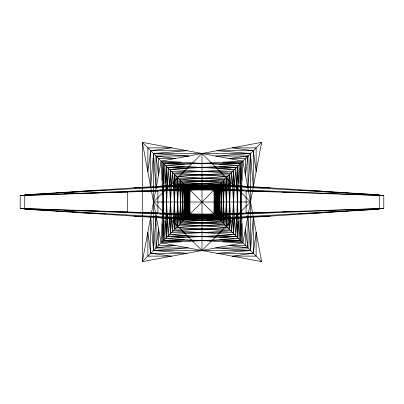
<?xml version="1.0" encoding="UTF-8"?>
<svg xmlns="http://www.w3.org/2000/svg" width="404" height="404" viewBox="0 0 404 404"><rect width="100%" height="100%" fill="white"/><g stroke="black" fill="none" stroke-linecap="round" stroke-linejoin="round"><path stroke-width="0.61" d="M134.052 216.155L155.732 216.519L161.741 217.933L185.784 218.216L217.17 217.17L216.054 187.946L188.946 188.946L187.946 216.054L217.17 217.17L218.216 185.784L242.259 186.067L248.268 187.481L269.948 187.845M261.641 261.641L142.359 142.359L161.14 242.86L238.658 238.658L169.387 234.613L230.856 230.856L176.492 227.508L224.281 224.281L182.239 221.761L379.265 209.136L379.265 194.864L218.216 185.784L186.83 186.83L187.946 216.054L215.054 215.054L216.054 187.946L186.83 186.83L185.784 218.216L219.402 219.402L219.402 184.598L182.239 182.239L224.281 179.719L176.492 176.492L230.856 173.144L169.387 169.387L238.658 165.342L161.14 161.14L142.359 261.641L242.86 242.86L261.641 142.359L161.14 161.14L164.787 239.213L168.276 168.276L172.442 231.558L175.998 175.998L179.159 224.841L181.84 181.84L183.689 220.311L184.598 202L183.689 183.689L181.84 222.16L179.159 179.159L175.998 228.002L172.442 172.442L168.276 235.724L164.787 164.787L161.14 242.86L261.641 261.641L242.86 161.14L142.359 142.359L142.359 261.641L261.641 142.359M24.735 194.864L221.761 182.239L179.719 179.719L227.508 176.492L173.144 173.144L234.613 169.387L165.342 165.342L242.86 161.14L239.213 239.213L235.724 168.276L231.558 231.558L228.002 175.998L224.841 224.841L222.16 181.84L220.311 220.311L219.402 202L220.311 183.689L222.16 222.16L224.841 179.159L228.002 228.002L231.558 172.442L235.724 235.724L239.213 164.787L242.86 242.86L165.342 238.658L234.613 234.613L173.144 230.856L227.508 227.508L179.719 224.281L221.761 221.761L24.735 209.136L24.735 194.864L185.784 185.784L217.17 186.83L216.054 216.054L188.946 215.054L189.936 189.936L215.054 188.946L383.8 195.566L383.8 208.434L215.054 215.054L188.946 215.054L20.2 208.434L20.2 195.566L188.946 188.946L215.054 188.946L216.054 216.054L186.83 217.17L185.784 185.784L161.741 186.067L155.732 187.481L134.052 187.845M379.265 209.136L218.216 218.216L186.83 217.17L187.946 187.946L215.054 188.946L214.064 214.064L188.946 215.054L187.946 187.946L217.17 186.83L218.216 218.216L242.259 217.933L248.268 216.519L269.948 216.155M162.039 223.695L163.049 240.951L163.898 220.2M240.102 183.8L240.951 163.049L241.961 180.305M165.65 221.619L166.615 237.385L167.413 218.19M236.587 185.81L237.385 166.615L238.35 182.381M182.31 212.363L182.81 221.19L183.254 211.247M220.746 192.753L221.19 182.81L221.69 191.637M176.907 213.953L177.679 226.321L178.386 212.913M225.614 191.087L226.321 177.679L227.093 190.047M182.31 191.637L182.81 182.81L183.254 192.753M220.746 211.247L221.19 221.19L221.69 212.363M162.039 180.305L163.049 163.049L163.898 183.8M240.102 220.2L240.951 240.951L241.961 223.695M165.65 182.381L166.615 166.615L167.413 185.81M169.412 218.433L170.493 233.507L171.493 217.135M173.437 216.004L174.331 229.669L175.195 215.438M228.805 188.562L229.669 174.331L230.563 187.996M232.507 186.865L233.507 170.493L234.588 185.567M236.587 218.19L237.385 237.385L238.35 221.619M176.907 190.047L177.679 177.679L178.386 191.087M225.614 212.913L226.321 226.321L227.093 213.953M179.901 191.097L180.583 180.583L181.26 191.107M179.901 212.903L180.583 223.417L181.26 212.893M222.74 191.107L223.417 180.583L224.099 191.097M222.74 212.893L223.417 223.417L224.099 212.903M173.437 187.996L174.331 174.331L175.195 188.562M228.805 215.438L229.669 229.669L230.563 216.004M169.412 185.567L170.493 170.493L171.493 186.865M232.507 217.135L233.507 233.507L234.588 218.433M153.505 202L202 153.505L250.495 202L202 250.495L153.505 202L250.495 202M184.163 164.322L163.357 163.357L181.234 162.231L162.231 162.231M219.837 239.678L240.643 240.643L222.766 241.769L241.769 241.769M185.865 168.428L167.483 167.483L184.158 166.443M219.842 237.557L236.517 236.517L218.135 235.572M218.135 168.428L236.517 167.483L219.842 166.443M184.158 237.557L167.483 236.517L185.865 235.572M219.837 164.322L240.643 163.357L222.766 162.231L241.769 162.231M55.994 192.859L80.113 191.743L83.295 191.102L105.257 190.324M348.006 211.141L323.887 212.257L320.705 212.898L298.743 213.676M162.231 241.769L181.234 241.769L163.357 240.643L184.163 239.678M20.2 195.566L189.936 189.936L243.971 190.077M383.8 208.434L214.064 214.064L160.029 213.923M64.039 193.844L98.47 192.971L98.47 192.496L127.381 192.011L127.381 211.989L98.47 211.504L98.47 211.029L64.039 210.156M282.674 211.787L305.53 211.504M129.391 191.279L157.898 190.996L157.898 213.004L129.391 212.721M274.609 212.721L246.102 213.004L246.102 190.996L274.609 191.279M160.029 190.077L189.936 189.936L189.936 214.064L215.054 215.054L215.054 188.946M243.971 213.923L214.064 214.064L214.064 189.936L188.946 188.946L188.946 215.054M163.357 163.357L240.643 163.357M167.483 167.483L236.517 167.483M171.382 171.382L232.618 171.382M174.922 174.922L229.078 174.922M178.214 178.214L225.786 178.214M181.053 181.053L222.947 181.053M183.492 183.492L220.508 183.492M183.492 220.508L220.508 220.508M181.053 222.947L222.947 222.947M178.214 225.786L225.786 225.786M174.922 229.078L229.078 229.078M171.382 232.618L232.618 232.618M167.483 236.517L236.517 236.517M163.357 240.643L240.643 240.643M282.674 192.213L305.53 192.496M383.8 195.566L214.064 189.936L215.054 215.054M20.2 208.434L189.936 214.064L188.946 188.946M298.743 190.324L320.705 191.102L323.887 191.743L348.006 192.859M105.257 213.676L83.295 212.898L80.113 212.257L55.994 211.141M24.735 209.136L185.784 218.216L218.216 218.216L219.402 184.598L379.265 194.864M240.951 163.049L240.951 240.951M237.385 166.615L237.385 237.385M233.507 170.493L233.507 233.507M229.669 174.331L229.669 229.669M226.321 177.679L226.321 226.321M223.417 180.583L223.417 223.417M221.19 182.81L221.19 221.19M202 153.505L202 250.495M182.81 182.81L182.81 221.19M180.583 180.583L180.583 223.417M177.679 177.679L177.679 226.321M174.331 174.331L174.331 229.669M170.493 170.493L170.493 233.507M166.615 166.615L166.615 237.385M163.049 163.049L163.049 240.951M185.784 185.784L184.598 219.402L219.402 219.402L218.216 185.784L184.598 184.598L184.598 219.402L218.216 218.216L218.216 185.784L185.784 185.784L185.784 218.216L184.598 184.598L219.402 184.598L185.784 185.784M156.03 215.509L153.505 250.495L187.082 253.283L150.717 253.283L147.874 232.143L147.874 256.126L171.857 256.126L150.717 253.283L150.717 216.918L153.505 250.495L250.495 250.495L253.283 216.918L253.283 253.283L232.143 256.126L256.126 256.126L256.126 232.143L253.283 253.283L216.918 253.283L250.495 250.495L250.495 153.505L216.918 150.717L253.283 150.717L256.126 171.857L256.126 147.874L232.143 147.874L253.283 150.717L253.283 187.082L250.495 153.505L153.505 153.505L150.717 187.082L150.717 150.717L171.857 147.874L147.874 147.874L147.874 171.857L150.717 150.717L187.082 150.717L153.505 153.505L153.505 250.495L188.491 247.97L156.03 247.97L156.03 215.509M250.495 153.505L247.97 188.491L247.97 156.03L215.509 156.03L250.495 153.505M158.535 228.911L156.03 247.97L175.089 245.465L158.535 245.465L158.535 228.911M247.97 156.03L245.465 175.089L245.465 158.535L228.911 158.535L247.97 156.03M188.491 156.03L156.03 156.03L156.03 188.491L153.505 153.505L188.491 156.03M175.089 158.535L158.535 158.535L158.535 175.089L156.03 156.03L175.089 158.535M217.675 186.325L186.325 186.325L186.325 217.675L217.675 217.675L217.675 186.325M216.589 187.411L187.411 187.411L187.411 216.589L216.589 216.589L216.589 187.411M215.534 188.466L188.466 188.466L188.466 215.534L215.534 215.534L215.534 188.466M245.465 245.465L228.911 245.465L247.97 247.97L247.97 215.509L250.495 250.495L215.509 247.97L247.97 247.97L245.465 228.911L245.465 245.465"/></g></svg>
